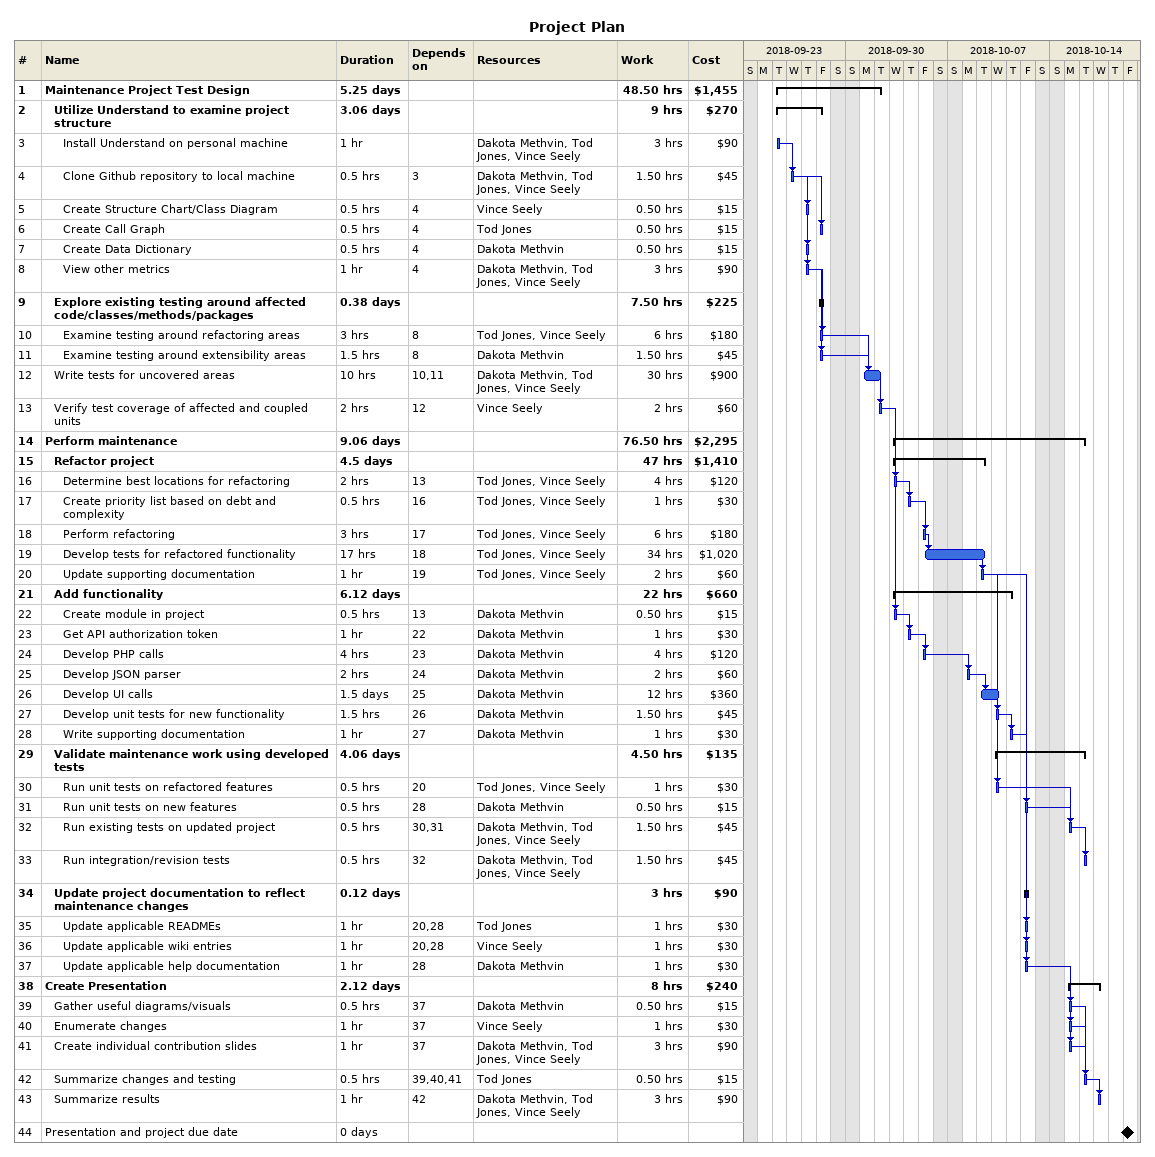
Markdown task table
Project Plan

| ID | Level | Task | Duration | Start | Finish | Predecessors | Resources | Work (h) | Cost ($) |
|---|---|---|---|---|---|---|---|---|---|
| 1 | 1 | **Maintenance Project Test Design** | 5.25d | 2018-09-25 | 2018-10-02 |  |  | 48.50 | 1455 |
| 2 | 2 | **Utilize Understand to examine project structure** | 3.06d | 2018-09-25 | 2018-09-28 |  |  | 9 | 270 |
| 3 | 3 | Install Understand on personal machine | 1h | 2018-09-25 | 2018-09-25 |  | Dakota Methvin, Tod Jones, Vince Seely | 3 | 90 |
| 4 | 3 | Clone Github repository to local machine | 0.5h | 2018-09-26 | 2018-09-26 | 3 | Dakota Methvin, Tod Jones, Vince Seely | 1.50 | 45 |
| 5 | 3 | Create Structure Chart/Class Diagram | 0.5h | 2018-09-27 | 2018-09-27 | 4 | Vince Seely | 0.50 | 15 |
| 6 | 3 | Create Call Graph | 0.5h | 2018-09-28 | 2018-09-28 | 4 | Tod Jones | 0.50 | 15 |
| 7 | 3 | Create Data Dictionary | 0.5h | 2018-09-27 | 2018-09-27 | 4 | Dakota Methvin | 0.50 | 15 |
| 8 | 3 | View other metrics | 1h | 2018-09-27 | 2018-09-27 | 4 | Dakota Methvin, Tod Jones, Vince Seely | 3 | 90 |
| 9 | 2 | **Explore existing testing around affected code/classes/methods/packages** | 0.38d | 2018-09-28 | 2018-09-28 |  |  | 7.50 | 225 |
| 10 | 3 | Examine testing around refactoring areas | 3h | 2018-09-28 | 2018-09-28 | 8 | Tod Jones, Vince Seely | 6 | 180 |
| 11 | 3 | Examine testing around extensibility areas | 1.5h | 2018-09-28 | 2018-09-28 | 8 | Dakota Methvin | 1.50 | 45 |
| 12 | 2 | Write tests for uncovered areas | 10h | 2018-10-01 | 2018-10-02 | 10, 11 | Dakota Methvin, Tod Jones, Vince Seely | 30 | 900 |
| 13 | 2 | Verify test coverage of affected and coupled units | 2h | 2018-10-02 | 2018-10-02 | 12 | Vince Seely | 2 | 60 |
| 14 | 1 | **Perform maintenance** | 9.06d | 2018-10-03 | 2018-10-16 |  |  | 76.50 | 2295 |
| 15 | 2 | **Refactor project** | 4.5d | 2018-10-03 | 2018-10-09 |  |  | 47 | 1410 |
| 16 | 3 | Determine best locations for refactoring | 2h | 2018-10-03 | 2018-10-03 | 13 | Tod Jones, Vince Seely | 4 | 120 |
| 17 | 3 | Create priority list based on debt and complexity | 0.5h | 2018-10-04 | 2018-10-04 | 16 | Tod Jones, Vince Seely | 1 | 30 |
| 18 | 3 | Perform refactoring | 3h | 2018-10-05 | 2018-10-05 | 17 | Tod Jones, Vince Seely | 6 | 180 |
| 19 | 3 | Develop tests for refactored functionality | 17h | 2018-10-05 | 2018-10-09 | 18 | Tod Jones, Vince Seely | 34 | 1020 |
| 20 | 3 | Update supporting documentation | 1h | 2018-10-09 | 2018-10-09 | 19 | Tod Jones, Vince Seely | 2 | 60 |
| 21 | 2 | **Add functionality** | 6.12d | 2018-10-03 | 2018-10-11 |  |  | 22 | 660 |
| 22 | 3 | Create module in project | 0.5h | 2018-10-03 | 2018-10-03 | 13 | Dakota Methvin | 0.50 | 15 |
| 23 | 3 | Get API authorization token | 1h | 2018-10-04 | 2018-10-04 | 22 | Dakota Methvin | 1 | 30 |
| 24 | 3 | Develop PHP calls | 4h | 2018-10-05 | 2018-10-05 | 23 | Dakota Methvin | 4 | 120 |
| 25 | 3 | Develop JSON parser | 2h | 2018-10-08 | 2018-10-08 | 24 | Dakota Methvin | 2 | 60 |
| 26 | 3 | Develop UI calls | 1.5d | 2018-10-09 | 2018-10-10 | 25 | Dakota Methvin | 12 | 360 |
| 27 | 3 | Develop unit tests for new functionality | 1.5h | 2018-10-10 | 2018-10-10 | 26 | Dakota Methvin | 1.50 | 45 |
| 28 | 3 | Write supporting documentation | 1h | 2018-10-11 | 2018-10-11 | 27 | Dakota Methvin | 1 | 30 |
| 29 | 2 | **Validate maintenance work using developed tests** | 4.06d | 2018-10-10 | 2018-10-16 |  |  | 4.50 | 135 |
| 30 | 3 | Run unit tests on refactored features | 0.5h | 2018-10-10 | 2018-10-10 | 20 | Tod Jones, Vince Seely | 1 | 30 |
| 31 | 3 | Run unit tests on new features | 0.5h | 2018-10-12 | 2018-10-12 | 28 | Dakota Methvin | 0.50 | 15 |
| 32 | 3 | Run existing tests on updated project | 0.5h | 2018-10-15 | 2018-10-15 | 30, 31 | Dakota Methvin, Tod Jones, Vince Seely | 1.50 | 45 |
| 33 | 3 | Run integration/revision tests | 0.5h | 2018-10-16 | 2018-10-16 | 32 | Dakota Methvin, Tod Jones, Vince Seely | 1.50 | 45 |
| 34 | 2 | **Update project documentation to reflect maintenance changes** | 0.12d | 2018-10-12 | 2018-10-12 |  |  | 3 | 90 |
| 35 | 3 | Update applicable READMEs | 1h | 2018-10-12 | 2018-10-12 | 20, 28 | Tod Jones | 1 | 30 |
| 36 | 3 | Update applicable wiki entries | 1h | 2018-10-12 | 2018-10-12 | 20, 28 | Vince Seely | 1 | 30 |
| 37 | 3 | Update applicable help documentation | 1h | 2018-10-12 | 2018-10-12 | 28 | Dakota Methvin | 1 | 30 |
| 38 | 1 | **Create Presentation** | 2.12d | 2018-10-15 | 2018-10-17 |  |  | 8 | 240 |
| 39 | 2 | Gather useful diagrams/visuals | 0.5h | 2018-10-15 | 2018-10-15 | 37 | Dakota Methvin | 0.50 | 15 |
| 40 | 2 | Enumerate changes | 1h | 2018-10-15 | 2018-10-15 | 37 | Vince Seely | 1 | 30 |
| 41 | 2 | Create individual contribution slides | 1h | 2018-10-15 | 2018-10-15 | 37 | Dakota Methvin, Tod Jones, Vince Seely | 3 | 90 |
| 42 | 2 | Summarize changes and testing | 0.5h | 2018-10-16 | 2018-10-16 | 39, 40, 41 | Tod Jones | 0.50 | 15 |
| 43 | 2 | Summarize results | 1h | 2018-10-17 | 2018-10-17 | 42 | Dakota Methvin, Tod Jones, Vince Seely | 3 | 90 |
| 44 | 1 | Presentation and project due date | 0d | 2018-10-19 | 2018-10-19 |  |  |  |  |
